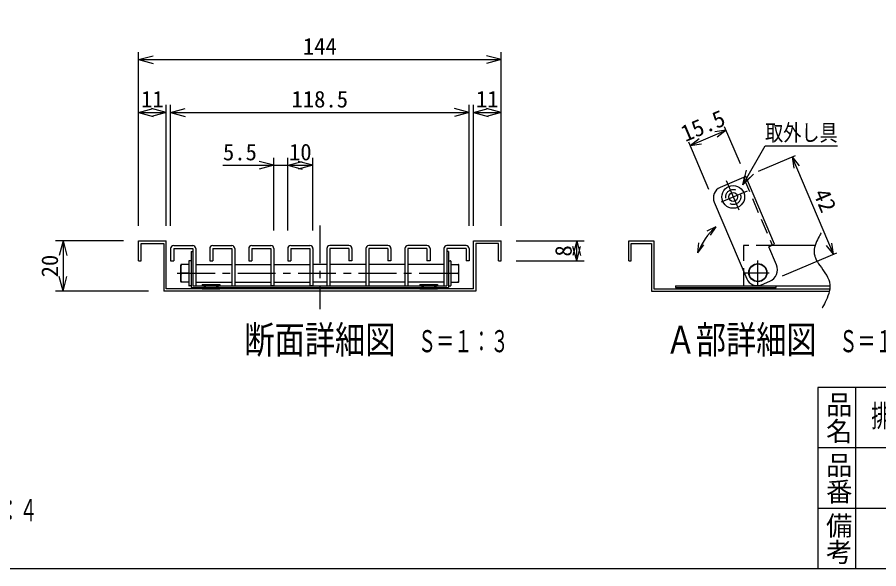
# Model space of a CAD drawing. Units: millimetres, scale not verified, with parts at other scales. Extents: x -1092 to 1092, y -744 to 696.
# Drawn here: x -556 to 357, y -744 to -160 of the extents above; entities that cross this region are included whole.
import ezdxf
from ezdxf.enums import TextEntityAlignment as Align

# ---------------------------------------------------------------- set-up
doc = ezdxf.new("R2010")
doc.units = ezdxf.units.MM
doc.header["$LTSCALE"] = 8
doc.linetypes.add('CHAIN1', pattern=[8, 5, -1, 1, -1])
doc.linetypes.add('DASHED2', pattern=[3, 2, -1])
for name, color, linetype in [('0-7_枠細線', 5, 'Continuous'), ('0-8_枠中線', 5, 'Continuous'), ('1-2_極細2', 2, 'Continuous'), ('1-3_細線2', 4, 'Continuous'), ('1-5_寸法2', 7, 'Continuous')]:
    doc.layers.add(name, color=color, linetype=linetype)
doc.styles.add('@ＭＳ ゴシック', font='')
doc.styles.add('ＭＳ ゴシック', font='')
doc.styles.get('@ＭＳ ゴシック').set_extended_font_data('@MS Gothic')
doc.styles.get('ＭＳ ゴシック').set_extended_font_data('MS Gothic')

msp = doc.modelspace()

# ---------------------------------------------------------------- linework, layer by layer
at = {"layer": '0-7_枠細線'}
for p, q in [((332, -552), (332, -744)), ((708, -616), (292, -616)), ((804, -680), (292, -680))]:
    msp.add_line(p, q, dxfattribs=at)
at = {"layer": '0-8_枠中線'}
msp.add_lwpolyline([(-1092, -744), (-1092, 696), (1092, 696), (1092, -744)], close=True, dxfattribs=at)
msp.add_lwpolyline([(1092, -552), (292, -552), (292, -744)], dxfattribs=at)
at = {"layer": '1-2_極細2'}
for p, q in [((212.582, -337.176), (215.342, -326.872)), ((212.582, -337.176), (220.124, -329.633)), ((-424.582, -399.281), (-400.582, -399.281)), ((-424.582, -417.948), (-424.582, -399.281)), ((-400.582, -399.281), (-400.582, -449.948)), ((-72.582, -396.615), (-43.249, -396.615)), ((-72.582, -447.281), (-72.582, -396.615)), ((-45.916, -399.281), (-69.916, -399.281)), ((-69.916, -399.281), (-69.916, -449.948)), ((-45.916, -417.948), (-45.916, -399.281)), ((-43.249, -417.948), (-43.249, -396.615)), ((91.96, -396.615), (118.626, -396.615)), ((91.96, -417.948), (91.96, -396.615)), ((94.626, -399.281), (115.96, -399.281)), ((118.626, -396.615), (118.626, -447.281)), ((-371.382, -407.815), (-369.782, -407.815)), ((-371.382, -407.815), (-371.382, -445.948)), ((-99.116, -407.815), (-100.716, -407.815)), ((-99.116, -407.815), (-99.116, -445.948)), ((289.407, -401.681), (242.897, -401.681)), ((-427.249, -417.948), (-424.582, -417.948)), ((-45.916, -417.948), (-43.249, -417.948)), ((-374.04, -431.015), (-382.052, -431.015)), ((-96.458, -431.015), (-88.445, -431.015)), ((-371.382, -445.948), (-99.116, -445.948)), ((-369.782, -444.348), (-100.716, -444.348)), ((-359.916, -443.015), (-359.916, -444.348)), ((-359.916, -443.015), (-341.249, -443.015)), ((-359.916, -443.2), (-341.249, -443.2)), ((-359.916, -444), (-341.249, -444)), ((-359.916, -445.948), (-359.916, -447.281)), ((-359.916, -446.4), (-341.249, -446.4)), ((-357.916, -444.348), (-357.916, -445.948)), ((-357.916, -444.8), (-356.582, -444.8)), ((-357.916, -445.6), (-356.582, -445.6)), ((-356.582, -444.348), (-356.582, -445.948)), ((-344.582, -444.348), (-344.582, -445.948)), ((-344.582, -444.8), (-343.249, -444.8)), ((-344.582, -445.6), (-343.249, -445.6)), ((-343.249, -444.348), (-343.249, -445.948)), ((-341.249, -443.015), (-341.249, -444.348)), ((-341.249, -445.948), (-341.249, -447.281)), ((-129.249, -443.015), (-129.249, -444.348)), ((-129.249, -443.015), (-110.582, -443.015)), ((-129.249, -443.2), (-110.582, -443.2)), ((-129.249, -444), (-110.582, -444)), ((-129.249, -445.948), (-129.249, -447.281)), ((-129.249, -446.4), (-110.582, -446.4)), ((-127.249, -444.348), (-127.249, -445.948)), ((-127.249, -444.8), (-125.916, -444.8)), ((-127.249, -445.6), (-125.916, -445.6)), ((-125.916, -444.348), (-125.916, -445.948)), ((-113.916, -444.348), (-113.916, -445.948)), ((-113.916, -444.8), (-112.582, -444.8)), ((-113.916, -445.6), (-112.582, -445.6)), ((-112.582, -444.348), (-112.582, -445.948)), ((-110.582, -443.015), (-110.582, -444.348)), ((-110.582, -445.948), (-110.582, -447.281)), ((141.258, -444.348), (141.258, -445.948)), ((141.258, -444.348), (213.293, -444.348)), ((141.258, -445.948), (247.925, -445.948)), ((247.925, -445.948), (247.925, -444.348)), ((-69.916, -449.948), (-400.582, -449.948)), ((-359.916, -447.2), (-341.249, -447.2)), ((-359.916, -447.281), (-341.249, -447.281)), ((-129.249, -447.2), (-110.582, -447.2)), ((-129.249, -447.281), (-110.582, -447.281)), ((118.626, -447.281), (304.193, -447.281))]:
    msp.add_line(p, q, dxfattribs=at)
at = {"layer": '1-2_極細2', "linetype": 'CHAIN1'}
for p, q in [((195.093, -332.554), (208.316, -363.705)), ((217.281, -343.897), (189.82, -355.554)), ((-235.249, -380.305), (-235.249, -468.938)), ((228.631, -443.669), (228.631, -417.391)), ((-386.217, -431.015), (-83.419, -431.015)), ((215.138, -430.333), (240.678, -430.333))]:
    msp.add_line(p, q, dxfattribs=at)
at = {"layer": '1-2_極細2', "linetype": 'DASHED2'}
for p, q in [((213.399, -329.611), (243.824, -401.288)), ((213.293, -401.681), (213.293, -428.241)), ((242.897, -401.681), (213.293, -401.681))]:
    msp.add_line(p, q, dxfattribs=at)
at = {"layer": '1-2_極細2'}
for points in [[(295.759, -387.975), (295.663, -388.145), (295.376, -388.651), (294.909, -389.479), (294.278, -390.607), (293.509, -392.004), (292.643, -393.632), (291.729, -395.448), (290.823, -397.403), (289.989, -399.445), (289.28, -401.518), (288.742, -403.568), (288.398, -405.538), (288.247, -407.375), (288.266, -409.027), (288.407, -410.448), (288.611, -411.599), (288.815, -412.445), (288.963, -412.963), (289.017, -413.137), (289.073, -413.311), (289.251, -413.83), (289.579, -414.68), (290.094, -415.839), (290.83, -417.279), (291.804, -418.962), (293.008, -420.845), (294.405, -422.881), (295.93, -425.015), (297.497, -427.192), (299.014, -429.354), (300.398, -431.44), (301.584, -433.392), (302.536, -435.155), (303.25, -436.676), (303.745, -437.911), (304.057, -438.821), (304.224, -439.379), (304.277, -439.567), (304.327, -439.755)], [(-427.249, -417.948), (-427.249, -396.615), (-397.916, -396.615)], [(-72.582, -447.281), (-397.916, -447.281), (-397.916, -396.615)], [(91.96, -417.948), (94.626, -417.948), (94.626, -399.281)], [(115.96, -399.281), (115.96, -449.948), (304.193, -449.948)], [(213.293, -428.241), (213.293, -444.348), (304.928, -444.348)], [(304.327, -439.755), (304.464, -440.315), (304.648, -441.233), (304.825, -442.488), (304.929, -444.049), (304.9, -445.877), (304.693, -447.925), (304.283, -450.139), (303.672, -452.46), (302.886, -454.822), (301.972, -457.161), (300.988, -459.411), (299.998, -461.507), (299.063, -463.391), (298.236, -465.009), (297.556, -466.317), (297.053, -467.278), (296.745, -467.865), (296.641, -468.062)]]:
    msp.add_lwpolyline(points, dxfattribs=at)
at = {"layer": '1-2_極細2', "linetype": 'DASHED2'}
msp.add_circle((202.56, -350.145), 8, dxfattribs=at)
at = {"layer": '1-2_極細2'}
msp.add_circle((228.631, -430.333), 9.2, dxfattribs=at)
for centre, start, end in [((-361.898, -426.348), 166.96433, 193.03802), ((-108.6, -426.348), 346.96198, 13.03567), ((-361.898, -435.682), 166.96198, 193.03567), ((-108.6, -435.682), 346.96433, 13.03802)]:
    msp.add_arc(centre, 20.688, start, end, dxfattribs=at)
at = {"layer": '1-3_細線2'}
for p, q in [((215.853, -328.569), (188.852, -340.031)), ((246.278, -400.246), (215.853, -328.569)), ((182.495, -355.766), (216.879, -436.77)), ((240.142, -402.851), (246.278, -400.246)), ((-393.249, -404.881), (-393.249, -417.681)), ((-390.049, -401.681), (-369.782, -401.681)), ((-390.049, -404.881), (-369.782, -404.881)), ((-390.049, -404.881), (-390.049, -417.681)), ((-369.782, -404.881), (-369.782, -444.348)), ((-366.582, -404.881), (-366.582, -444.348)), ((-351.916, -404.881), (-351.916, -417.681)), ((-348.716, -401.681), (-328.449, -401.681)), ((-348.716, -404.881), (-348.716, -417.681)), ((-325.249, -404.881), (-325.249, -444.348)), ((-310.582, -404.881), (-310.582, -417.681)), ((-307.382, -401.681), (-287.116, -401.681)), ((-307.382, -404.881), (-307.382, -417.681)), ((-283.916, -404.881), (-283.916, -444.348)), ((-269.249, -404.881), (-269.249, -417.681)), ((-266.049, -401.681), (-245.782, -401.681)), ((-266.049, -404.881), (-266.049, -417.681)), ((-242.582, -404.881), (-242.582, -444.348)), ((-227.916, -404.881), (-227.916, -444.348)), ((-204.449, -401.681), (-224.716, -401.681)), ((-204.449, -404.881), (-204.449, -417.681)), ((-201.249, -404.881), (-201.249, -417.681)), ((-186.582, -404.881), (-186.582, -444.348)), ((-163.116, -401.681), (-183.382, -401.681)), ((-163.116, -404.881), (-163.116, -417.681)), ((-159.916, -404.881), (-159.916, -417.681)), ((-145.249, -404.881), (-145.249, -444.348)), ((-121.782, -401.681), (-142.049, -401.681)), ((-121.782, -404.881), (-142.049, -404.881)), ((-142.049, -404.881), (-142.049, -444.348)), ((-121.782, -404.881), (-121.782, -417.681)), ((-118.582, -404.881), (-118.582, -417.681)), ((-103.916, -404.881), (-103.916, -444.348)), ((-80.449, -401.681), (-100.716, -401.681)), ((-100.716, -404.881), (-100.716, -444.348)), ((-80.449, -404.881), (-100.716, -404.881)), ((-80.449, -404.881), (-80.449, -417.681)), ((-77.249, -404.881), (-77.249, -417.681)), ((248.269, -421.997), (240.142, -402.851)), ((-393.249, -417.681), (-390.049, -417.681)), ((-374.04, -418.215), (-374.04, -432.348)), ((-371.382, -417.681), (-373.507, -417.681)), ((-351.916, -417.681), (-348.716, -417.681)), ((-310.582, -417.681), (-307.382, -417.681)), ((-269.249, -417.681), (-266.049, -417.681)), ((-201.249, -417.681), (-204.449, -417.681)), ((-159.916, -417.681), (-163.116, -417.681)), ((-118.582, -417.681), (-121.782, -417.681)), ((-99.116, -417.681), (-96.991, -417.681)), ((-96.458, -418.215), (-96.458, -443.815)), ((-77.249, -417.681), (-80.449, -417.681)), ((-382.586, -439.815), (-382.586, -422.215)), ((-374.04, -421.681), (-382.052, -421.681)), ((-366.582, -421.815), (-328.449, -421.815)), ((-325.249, -421.815), (-287.116, -421.815)), ((-283.916, -421.815), (-245.782, -421.815)), ((-227.916, -421.815), (-242.582, -421.815)), ((-186.582, -421.815), (-224.716, -421.815)), ((-145.249, -421.815), (-183.382, -421.815)), ((-103.916, -421.815), (-142.049, -421.815)), ((-100.716, -424.121), (-100.716, -434.708)), ((-96.458, -421.681), (-88.445, -421.681)), ((-87.912, -439.815), (-87.912, -422.215)), ((-374.04, -432.348), (-374.04, -443.815)), ((-374.04, -440.348), (-382.052, -440.348)), ((-371.382, -444.348), (-373.507, -444.348)), ((-369.782, -444.348), (-366.582, -444.348)), ((-366.582, -440.215), (-328.449, -440.215)), ((-328.449, -444.348), (-325.249, -444.348)), ((-325.249, -440.215), (-287.116, -440.215)), ((-283.916, -444.348), (-287.116, -444.348)), ((-283.916, -440.215), (-245.782, -440.215)), ((-242.582, -444.348), (-245.782, -444.348)), ((-227.916, -440.215), (-242.582, -440.215)), ((-227.916, -444.348), (-224.716, -444.348)), ((-186.582, -440.215), (-224.716, -440.215)), ((-186.582, -444.348), (-183.382, -444.348)), ((-145.249, -440.215), (-183.382, -440.215)), ((-145.249, -444.348), (-142.049, -444.348)), ((-103.916, -440.215), (-142.049, -440.215)), ((-103.916, -444.348), (-100.716, -444.348)), ((-99.116, -444.348), (-96.991, -444.348)), ((-96.458, -440.348), (-88.445, -440.348)), ((232.614, -443.127), (241.205, -439.481))]:
    msp.add_line(p, q, dxfattribs=at)
for points in [[(-348.716, -404.881), (-328.449, -404.881), (-328.449, -444.348)], [(-307.382, -404.881), (-287.116, -404.881), (-287.116, -444.348)], [(-266.049, -404.881), (-245.782, -404.881), (-245.782, -444.348)], [(-204.449, -404.881), (-224.716, -404.881), (-224.716, -444.348)], [(-163.116, -404.881), (-183.382, -404.881), (-183.382, -444.348)]]:
    msp.add_lwpolyline(points, dxfattribs=at)
for centre, radius in [((202.56, -350.145), 12), ((202.56, -350.145), 4.667), ((228.631, -430.333), 9.6)]:
    msp.add_circle(centre, radius, dxfattribs=at)
for centre, radius, start, end in [((193.541, -351.077), 12, 113, 203), ((-390.049, -404.881), 3.2, 90, 180), ((-369.782, -404.881), 3.2, 0, 90), ((-348.716, -404.881), 3.2, 90, 180), ((-328.449, -404.881), 3.2, 0, 90), ((-307.382, -404.881), 3.2, 90, 180), ((-287.116, -404.881), 3.2, 0, 90), ((-266.049, -404.881), 3.2, 90, 180), ((-245.782, -404.881), 3.2, 0, 90), ((-224.716, -404.881), 3.2, 90, 180), ((-204.449, -404.881), 3.2, 0, 90), ((-183.382, -404.881), 3.2, 90, 180), ((-163.116, -404.881), 3.2, 0, 90), ((-142.049, -404.881), 3.2, 90, 180), ((-121.782, -404.881), 3.2, 0, 90), ((-100.716, -404.881), 3.2, 90, 180), ((-80.449, -404.881), 3.2, 0, 90), ((-373.507, -418.215), 0.533, 90, 180), ((-96.991, -418.215), 0.533, 0, 90), ((-382.052, -422.215), 0.533, 90, 180), ((-88.445, -422.215), 0.533, 0, 90), ((235.996, -427.207), 13.333, 293, 23), ((227.925, -432.081), 12, 203, 293), ((-382.052, -439.815), 0.533, 180, 270), ((-373.507, -443.815), 0.533, 180, 270), ((-96.991, -443.815), 0.533, 270, 360), ((-88.445, -439.815), 0.533, 270, 360)]:
    msp.add_arc(centre, radius, start, end, dxfattribs=at)
at = {"layer": '1-5_寸法2'}
for p, q in [((-427.249, -380.615), (-427.249, -196.615)), ((-427.249, -204.615), (-411.794, -200.474)), ((-43.249, -204.615), (-58.704, -200.474)), ((-43.249, -380.615), (-43.249, -196.615)), ((-427.249, -204.615), (-411.794, -208.756)), ((-427.249, -204.615), (-43.249, -204.615)), ((-43.249, -204.615), (-58.704, -208.756)), ((-427.249, -380.615), (-427.249, -252.615)), ((-397.916, -380.615), (-397.916, -252.615)), ((-393.249, -380.615), (-393.249, -252.615)), ((-77.249, -380.615), (-77.249, -252.615)), ((-72.582, -380.615), (-72.582, -252.615)), ((-43.249, -380.615), (-43.249, -252.615)), ((-427.249, -260.615), (-411.794, -256.474)), ((-427.249, -260.615), (-411.794, -264.756)), ((-427.249, -260.615), (-397.916, -260.615)), ((-397.916, -260.615), (-413.37, -256.474)), ((-397.916, -260.615), (-413.37, -264.756)), ((-393.249, -260.615), (-377.794, -256.474)), ((-393.249, -260.615), (-377.794, -264.756)), ((-393.249, -260.615), (-77.249, -260.615)), ((-77.249, -260.615), (-92.704, -256.474)), ((-77.249, -260.615), (-92.704, -264.756)), ((-72.582, -260.615), (-57.127, -256.474)), ((-72.582, -260.615), (-57.127, -264.756)), ((-72.582, -260.615), (-43.249, -260.615)), ((-43.249, -260.615), (-58.704, -256.474)), ((-43.249, -260.615), (-58.704, -264.756)), ((156.967, -295.626), (195.014, -279.476)), ((195.014, -279.476), (183.131, -281.146)), ((195.014, -279.476), (185.558, -286.864)), ((210.123, -315.069), (193.452, -275.794)), ((176.764, -342.265), (155.404, -291.944)), ((156.967, -295.626), (166.423, -288.238)), ((156.967, -295.626), (168.85, -293.956)), ((-283.916, -385.681), (-283.916, -308.615)), ((-269.249, -385.681), (-269.249, -308.615)), ((-242.582, -385.681), (-242.582, -308.615)), ((229.354, -322.839), (268.629, -306.168)), ((264.947, -307.73), (272.335, -317.187)), ((264.947, -307.73), (266.617, -319.614)), ((308.709, -410.827), (264.947, -307.73)), ((-337.833, -316.615), (-269.249, -316.615)), ((-283.916, -316.615), (-299.37, -312.474)), ((-283.916, -316.615), (-299.37, -320.756)), ((-269.249, -316.615), (-253.794, -312.474)), ((-269.249, -316.615), (-253.794, -320.756)), ((-269.249, -316.615), (-242.582, -316.615)), ((-242.582, -316.615), (-258.037, -312.474)), ((-242.582, -316.615), (-258.037, -320.756)), ((212.582, -337.176), (216.723, -321.721)), ((212.582, -337.176), (223.895, -325.862)), ((184.051, -381.814), (174.473, -386.51)), ((184.051, -381.814), (178.104, -390.669)), ((-443.249, -396.615), (-515.249, -396.615)), ((-507.249, -396.615), (-511.39, -412.07)), ((-507.249, -396.615), (-503.108, -412.07)), ((-507.249, -396.615), (-507.249, -449.948)), ((-27.249, -396.615), (44.751, -396.615)), ((36.751, -396.615), (32.61, -412.07)), ((36.751, -396.615), (40.892, -412.07)), ((36.751, -417.948), (36.751, -396.615)), ((165.15, -409.475), (166.044, -398.846)), ((165.15, -409.475), (171.239, -400.717)), ((308.709, -410.827), (301.321, -401.371)), ((308.709, -410.827), (307.039, -398.944)), ((36.751, -417.948), (32.61, -402.493)), ((36.751, -417.948), (40.892, -402.493)), ((254.706, -433.75), (312.391, -409.264)), ((-27.249, -417.948), (44.751, -417.948)), ((-507.249, -449.948), (-511.39, -434.493)), ((-507.249, -449.948), (-503.108, -434.493)), ((-416.582, -449.948), (-515.249, -449.948))]:
    msp.add_line(p, q, dxfattribs=at)
msp.add_lwpolyline([(212.582, -337.176), (236.313, -296.072), (313.113, -296.072)], dxfattribs=at)
msp.add_arc((227.925, -432.081), 66.721, 131.11509, 160.19528, dxfattribs=at)

# ---------------------------------------------------------------- texts
at = {"layer": '0-7_枠細線', "style": 'ＭＳ ゴシック'}
for s, height, width, p in [('断面詳細図', 29.33, 0.8, (-315.249, -524.818)), ('Ａ部詳細図', 29.33, 0.8, (130.909, -524.818)), ('Ｓ＝１：３', 23.46, 0.6, (-131.33, -521.662)), ('Ｓ＝１：３', 23.46, 0.6, (314.827, -521.662)), ('排水ユニット ＳＵＳグレーチング 浅型', 23.46, 0.6, (348.8, -600.751)), ('Ｓ＝１：４', 23.46, 0.6, (-630.133, -700.682))]:
    msp.add_text(s, height=height, dxfattribs=dict(at, width=width)).set_placement(p, align=Align.BOTTOM_LEFT)
at = {"layer": '0-7_枠細線', "style": '@ＭＳ ゴシック'}
for s, p in [('品名', (298, -556)), ('品番', (298, -620)), ('備考', (298, -684))]:
    msp.add_text(s, height=20.53, rotation=270, dxfattribs=at).set_placement(p, align=Align.BOTTOM_LEFT)
at = {"layer": '1-5_寸法2', "style": 'ＭＳ ゴシック'}
for s, p in [('144', (-253.249, -204.615)), ('11', (-424.582, -260.615)), ('118.5', (-265.249, -260.615)), ('11', (-69.916, -260.615)), ('5.5', (-337.833, -316.615)), ('10', (-267.916, -316.615))]:
    msp.add_text(s, height=17.6, dxfattribs=at).set_placement(p, align=Align.BOTTOM_LEFT)
for s, rotation, p in [('15.5', 23, (153.899, -296.929)), ('42', 293, (282.139, -348.233)), ('8', 90, (36.751, -413.281)), ('20', 90, (-507.249, -435.281))]:
    msp.add_text(s, height=17.6, rotation=rotation, dxfattribs=at).set_placement(p, align=Align.BOTTOM_LEFT)
at = {"layer": '1-5_寸法2', "style": 'ＭＳ ゴシック', "width": 0.8}
msp.add_text('取外し具', height=17.6, dxfattribs=at).set_placement((236.313, -296.072), align=Align.BOTTOM_LEFT)

doc.saveas('drawing.dxf')
